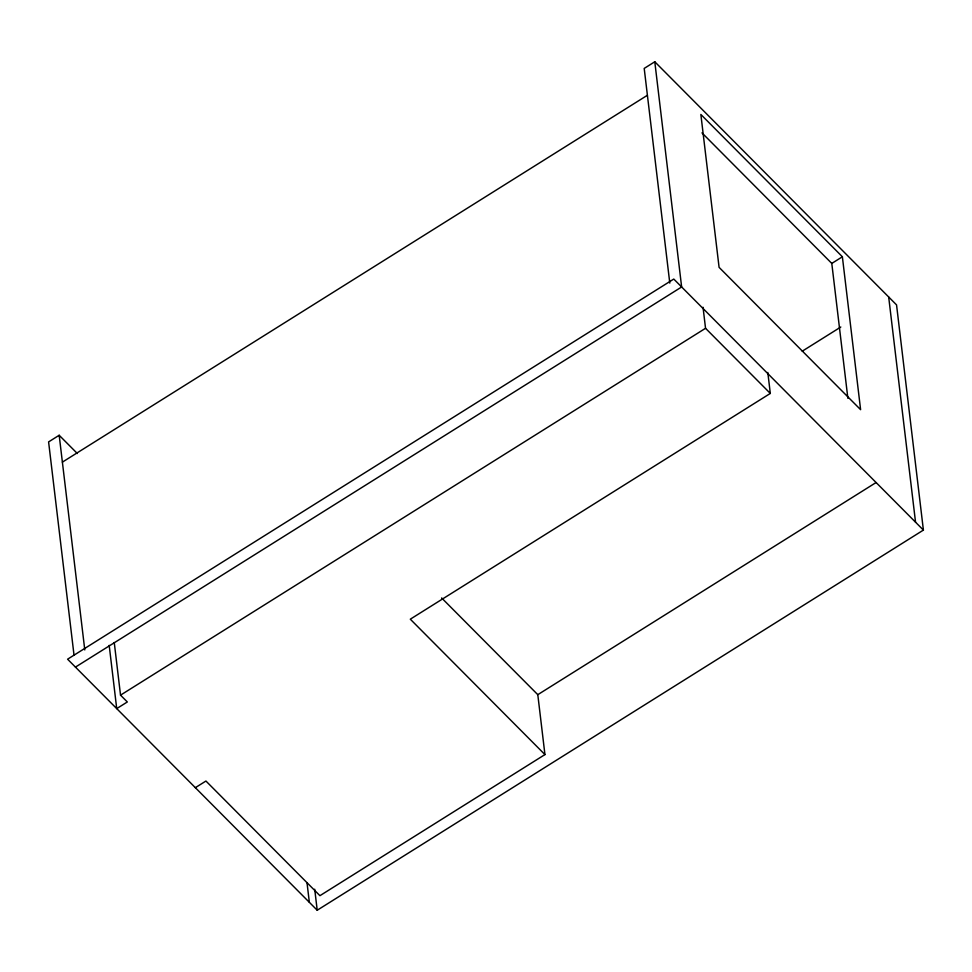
<?xml version="1.0" encoding="UTF-8"?>
<svg xmlns="http://www.w3.org/2000/svg" width="972" height="972" viewBox="0 0 972 972"><rect width="100%" height="100%" fill="white"/><g stroke="black" fill="none" stroke-linecap="round" stroke-linejoin="round"><path stroke-width="1.46" d="M77.347 453.523L59.183 435.262L48.6 441.908L74.018 655.092M923.4 530.092L673.778 279.061L67.59 659.198L317.212 910.229L923.4 530.092L896.548 304.892L654.788 61.771L644.205 68.417L669.793 283.095M62.39 462.125L647.401 95.268M75.452 667.108L681.639 286.971L654.788 61.771M109.192 645.372L116.725 708.612L127.32 701.966L120.528 695.15L705.538 328.293L703.035 307.261M847.876 398.326L831.789 263.424L842.372 256.778L700.861 114.465L719.086 267.349L860.609 409.674L842.372 256.778M802.24 351.196L840.804 327.017M767.807 372.458L770.31 393.429L410.305 619.188L544.94 754.588L319.934 895.686L205.943 781.038L195.348 787.672M544.94 754.588L537.795 694.676L875.942 482.622M701.978 132.872L831.789 263.424M705.538 328.293L770.31 393.429M441.628 597.95L537.795 694.676M888.687 296.995L915.539 522.195M314.709 889.21L317.212 910.229M307.018 882.807L309.351 902.32M114.259 642.553L120.528 695.15M59.183 435.262L84.783 649.94"/></g></svg>
